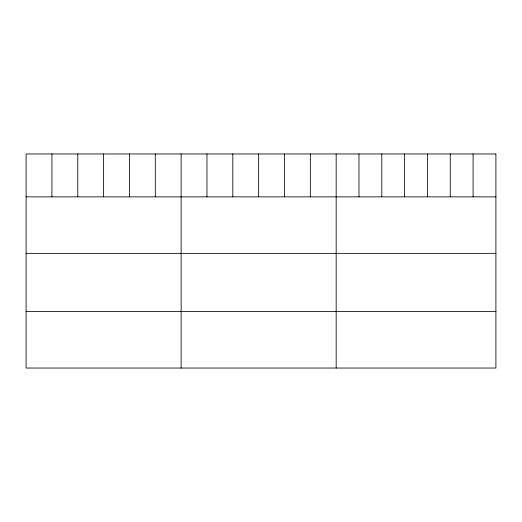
<?xml version="1.0" encoding="UTF-8"?>
<svg xmlns="http://www.w3.org/2000/svg" width="522" height="522" viewBox="0 0 522 522"><rect width="100%" height="100%" fill="white"/><g stroke="black" fill="none" stroke-linecap="round" stroke-linejoin="round"><path stroke-width="0.78" d="M26.1 196.866L495.9 196.866M26.1 253.353L495.9 253.353M26.1 311.549L495.9 311.549M473.082 153.964L473.082 196.866M450.264 153.964L450.264 196.866M427.446 153.964L427.446 196.866M404.622 153.964L404.622 196.866M381.804 153.964L381.804 196.866M358.986 153.964L358.986 196.866M336.168 153.964L336.168 368.036M310.329 153.964L310.329 196.866M284.49 153.964L284.49 196.866M258.651 153.964L258.651 196.866M232.812 153.964L232.812 196.866M206.973 153.964L206.973 196.866M181.134 153.964L181.134 368.036M155.295 153.964L155.295 196.866M129.456 153.964L129.456 196.866M103.617 153.964L103.617 196.866M77.778 153.964L77.778 196.866M51.939 153.964L51.939 196.866M495.9 153.964L26.1 153.964L26.1 368.036L495.9 368.036L495.9 153.964"/></g></svg>
